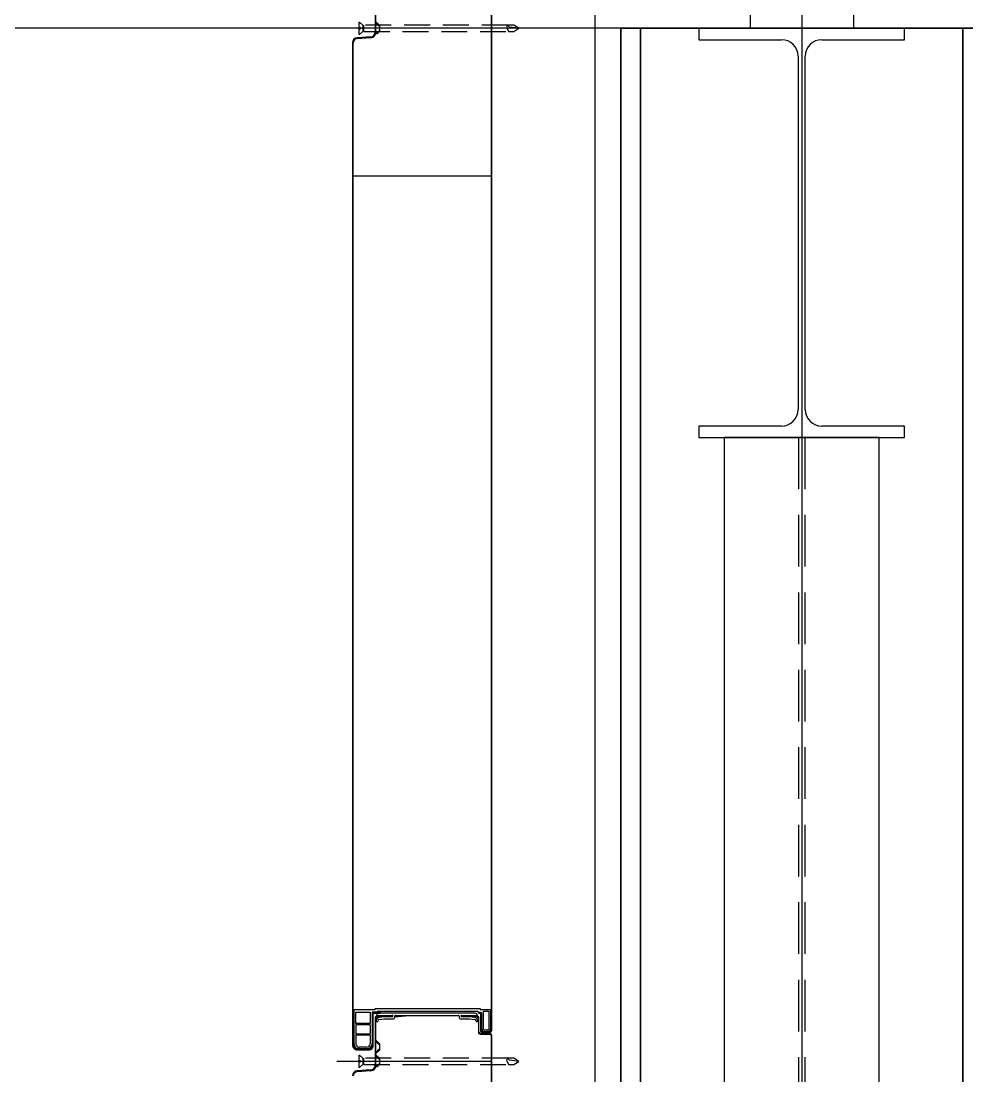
# Model space of a CAD drawing. Header units: millimetres. Extents: x 0 to 268175, y 0 to 74250.
# Drawn here: x 62574 to 63490, y 23682 to 24703 of the extents above; entities that cross this region are included whole.
import ezdxf

# ---------------------------------------------------------------- set-up
doc = ezdxf.new("R2010")
doc.units = ezdxf.units.MM
doc.header["$LTSCALE"] = 200
doc.linetypes.add('CEN-GAUN', pattern=[32.2, 30, -1, 0.2, -1])
doc.linetypes.add('HIDDEN', pattern=[0.375, 0.25, -0.125])
doc.layers.add('1 CEN', color=15, linetype='CEN-GAUN')
doc.layers.add('BA', color=9, linetype='Continuous')

msp = doc.modelspace()

# ---------------------------------------------------------------- linework, layer by layer
at = {"layer": '1 CEN'}
for p, q in [((63329.9, 32695.7), (63329.9, 15535.7)), ((108359.9, 24695.7), (59849.9, 24695.7))]:
    msp.add_line(p, q, dxfattribs=at)
at = {"layer": 'BA'}
for p, q in [((63129.9, 18695.7), (63129.9, 26695.7)), ((63279.9, 26695.7), (63279.9, 24695.7)), ((63379.9, 26695.7), (63379.9, 24695.7)), ((63029.9, 24695.7), (62879.9, 24695.7)), ((63029.9, 24695.7), (62879.9, 24695.7)), ((63504.9, 24695.7), (63154.9, 24695.7)), ((63154.9, 24695.7), (63154.9, 18695.7)), ((63154.9, 18695.7), (63154.9, 24695.7)), ((63154.9, 24695.7), (63504.9, 24695.7)), ((63485.9, 24695.7), (63173.9, 24695.7)), ((63173.9, 24695.7), (63173.9, 18695.7)), ((63173.9, 24695.7), (63173.9, 18695.7)), ((63173.9, 18695.7), (63173.9, 24695.7)), ((63173.9, 24695.7), (63485.9, 24695.7)), ((63429.4, 24695.7), (63230.4, 24695.7)), ((63230.4, 24695.7), (63230.4, 24684.7)), ((63429.4, 24684.7), (63429.4, 24695.7)), ((63485.9, 18695.7), (63485.9, 24695.7)), ((63485.9, 18695.7), (63485.9, 24695.7)), ((63485.9, 24695.7), (63485.9, 18695.7)), ((63230.4, 24684.7), (63310.4, 24684.7)), ((63349.4, 24684.7), (63429.4, 24684.7)), ((63326.4, 24668.7), (63326.4, 24326.7)), ((63333.4, 24326.7), (63333.4, 24668.7)), ((63310.4, 24310.7), (63230.4, 24310.7)), ((63230.4, 24310.7), (63230.4, 24299.7)), ((63429.4, 24310.7), (63349.4, 24310.7)), ((63429.4, 24299.7), (63429.4, 24310.7)), ((63230.4, 24299.7), (63429.4, 24299.7)), ((63404.9, 24299.7), (63254.9, 24299.7)), ((63254.9, 24299.7), (63254.9, 18695.7)), ((63404.9, 18695.7), (63404.9, 24299.7)), ((62896.5, 23712.7), (62896.5, 23745.9)), ((62896.5, 23745.9), (62916.9, 23745.9)), ((62896.5, 23712.7), (62896.5, 23745.9)), ((62896.5, 23745.9), (62916.9, 23745.9)), ((62898.2, 23732.2), (62898.2, 23743.2)), ((62898.2, 23743.2), (62912.2, 23743.2)), ((62912.2, 23743.2), (62912.2, 23732.2)), ((62914, 23741.9), (62914, 23712.7)), ((62914, 23741.9), (62914, 23712.7)), ((62918.9, 23742.9), (62915, 23742.9)), ((62918.9, 23742.9), (62915, 23742.9)), ((62916.9, 23745.9), (62916.9, 23746.9)), ((62916.9, 23746.9), (63018.8, 23746.9)), ((62916.9, 23745.9), (62916.9, 23746.9)), ((62916.9, 23746.9), (63018.8, 23746.9)), ((62918.5, 23740.2), (62918.5, 23740.1)), ((62918.5, 23740.2), (62918.5, 23740.1)), ((63016.8, 23743.9), (62918.9, 23743.9)), ((62918.9, 23743.9), (62918.9, 23742.9)), ((63016.8, 23743.9), (62918.9, 23743.9)), ((62918.9, 23743.9), (62918.9, 23742.9)), ((62918.9, 23739.8), (62920.5, 23740.2)), ((62918.9, 23739.8), (62920.5, 23740.2)), ((62962.2, 23742.2), (62920.5, 23742.2)), ((62962.2, 23742.2), (62920.5, 23742.2)), ((62920.5, 23740.2), (62933.6, 23740.2)), ((62920.5, 23740.2), (62933.6, 23740.2)), ((62934.1, 23739.7), (62934.1, 23739.4)), ((62934.1, 23739.7), (62934.1, 23739.4)), ((62936.1, 23738.8), (62950, 23740.2)), ((62936.1, 23738.4), (62936.1, 23739.7)), ((62936.1, 23738.4), (62936.1, 23739.7)), ((62936.6, 23740.2), (62962.2, 23740.2)), ((62936.6, 23740.2), (62962.2, 23740.2)), ((63013.8, 23742.2), (62962.2, 23742.2)), ((63013.8, 23742.2), (62962.2, 23742.2)), ((62962.2, 23740.2), (62997.7, 23740.2)), ((62962.2, 23740.2), (62997.7, 23740.2)), ((62998.2, 23739.7), (62998.2, 23738.4)), ((62998.2, 23739.7), (62998.2, 23738.4)), ((63000.2, 23739.4), (63000.2, 23739.7)), ((63000.2, 23739.4), (63000.2, 23739.7)), ((63000.7, 23740.2), (63013.8, 23740.2)), ((63000.7, 23740.2), (63013.8, 23740.2)), ((63013.8, 23740.2), (63015.4, 23739.8)), ((63013.8, 23740.2), (63015.4, 23739.8)), ((63015.8, 23740.1), (63015.8, 23740.2)), ((63015.8, 23740.1), (63015.8, 23740.2)), ((63016.8, 23742.9), (63016.8, 23743.9)), ((63016.8, 23742.9), (63016.8, 23743.9)), ((63019.3, 23742.9), (63016.8, 23742.9)), ((63019.3, 23742.9), (63016.8, 23742.9)), ((63018.8, 23746.9), (63018.8, 23745.9)), ((63018.8, 23746.9), (63018.8, 23745.9)), ((63018.8, 23745.9), (63028.5, 23745.9)), ((63018.8, 23745.9), (63028.5, 23745.9)), ((63020.3, 23726.8), (63020.3, 23741.9)), ((63020.3, 23726.8), (63020.3, 23741.9)), ((63021.9, 23744.3), (63026.9, 23744.3)), ((63021.9, 23726.8), (63021.9, 23744.3)), ((63026.9, 23744.3), (63026.9, 23726.8)), ((63028.5, 23745.9), (63028.5, 23726.8)), ((63028.5, 23745.9), (63028.5, 23726.8)), ((62912.2, 23732.2), (62898.2, 23732.2)), ((62898.2, 23731.2), (62898.2, 23722)), ((62912.2, 23731.2), (62898.2, 23731.2)), ((62912.2, 23731.2), (62912.2, 23722)), ((62917.7, 23737.1), (62918.8, 23737.2)), ((62918, 23734.7), (62917.7, 23734.8)), ((62918, 23735.2), (62918, 23734.7)), ((62918, 23735.2), (62918, 23734.7)), ((62918, 23734.7), (62918, 23734.5)), ((62918, 23734.7), (62918, 23734.5)), ((62918.3, 23734.2), (62919.2, 23734.2)), ((62918.3, 23734.2), (62919.2, 23734.2)), ((62919.5, 23734.5), (62919.5, 23734.7)), ((62919.5, 23734.5), (62919.5, 23734.7)), ((62926, 23738.9), (62921, 23738.2)), ((62926, 23738.9), (62921, 23738.2)), ((62921, 23736.2), (62926, 23736.9)), ((62921, 23736.2), (62926, 23736.9)), ((62933.6, 23738.9), (62926, 23738.9)), ((62933.6, 23738.9), (62926, 23738.9)), ((62926, 23736.9), (62934.6, 23736.9)), ((62926, 23736.9), (62934.6, 23736.9)), ((62999.7, 23736.9), (63008.2, 23736.9)), ((62999.7, 23736.9), (63008.2, 23736.9)), ((63008.2, 23738.9), (63000.7, 23738.9)), ((63008.2, 23738.9), (63000.7, 23738.9)), ((63013.2, 23738.2), (63008.2, 23738.9)), ((63013.2, 23738.2), (63008.2, 23738.9)), ((63008.2, 23736.9), (63013.2, 23736.2)), ((63008.2, 23736.9), (63013.2, 23736.2)), ((63014.7, 23734.7), (63014.7, 23734.5)), ((63014.7, 23734.7), (63014.7, 23734.5)), ((63015, 23734.2), (63015.9, 23734.2)), ((63015, 23734.2), (63015.9, 23734.2)), ((63016.2, 23734.7), (63016.2, 23735.2)), ((63016.2, 23734.7), (63016.2, 23735.2)), ((63016.2, 23734.5), (63016.2, 23734.7)), ((63016.2, 23734.5), (63016.2, 23734.7)), ((62912.2, 23722), (62898.2, 23722)), ((62898.2, 23721), (62898.2, 23712.7)), ((62912.2, 23721), (62898.2, 23721)), ((62912.2, 23721), (62912.2, 23712.7)), ((63026, 23725.9), (63022.8, 23725.9)), ((63026, 23724.3), (63022.8, 23724.3)), ((63026, 23724.3), (63022.8, 23724.3)), ((62908.9, 23709.3), (62901.6, 23709.3)), ((62909, 23707.7), (62901.5, 23707.7)), ((62909, 23707.7), (62901.5, 23707.7)), ((63029.9, 23695.7), (62879.9, 23695.7)), ((63029.9, 23695.7), (62879.9, 23695.7))]:
    msp.add_line(p, q, dxfattribs=at)
at = {"layer": 'BA', "ltscale": 3}
for p, q in [((62916.9, 24737.8), (62916.9, 24691.9)), ((62917.7, 24691.9), (62917.7, 24737.8)), ((63029.4, 24720.6), (63029.4, 24303.8)), ((63029.9, 24303.8), (63029.9, 24720.6)), ((62894.9, 24681.6), (62894.9, 24251.2)), ((62895.7, 24251.2), (62895.7, 24681.6)), ((62912.7, 24687.5), (62899.6, 24686.6)), ((62899.7, 24685.8), (62912.7, 24686.7)), ((63029.4, 24552.6), (62894.9, 24552.6)), ((63029.4, 24303.8), (63029.4, 23725.8)), ((63029.9, 23725.8), (63029.9, 24303.8)), ((62894.9, 24251.2), (62894.9, 23711.9)), ((62895.7, 23711.9), (62895.7, 24251.2)), ((62921.9, 23743.2), (62914.1, 23743.2)), ((62914.1, 23743.2), (62914.1, 23710.4)), ((62914.9, 23710.4), (62914.9, 23742.4)), ((62914.9, 23742.4), (62921.9, 23742.4)), ((62923.9, 23739.8), (62918.9, 23739.8)), ((62921.9, 23742.4), (62921.9, 23743.2)), ((62923.9, 23739), (62923.9, 23739.8)), ((63010.4, 23739.8), (63010.4, 23739.8)), ((63010.4, 23739.8), (63010.4, 23739.3)), ((63015.4, 23739.8), (63010.4, 23739.8)), ((63019.4, 23742.9), (63016.9, 23742.9)), ((63016.9, 23742.9), (63016.9, 23742.4)), ((63016.9, 23742.4), (63018.9, 23742.4)), ((63018.9, 23742.4), (63018.9, 23725.8)), ((63019.4, 23725.8), (63019.4, 23742.9)), ((62916.9, 23737.8), (62916.9, 23691.9)), ((62917.7, 23691.9), (62917.7, 23737.8)), ((62918.9, 23739), (62923.9, 23739)), ((63010.4, 23739.3), (63015.4, 23739.3)), ((63016.9, 23737.8), (63016.9, 23724.1)), ((63017.4, 23724.1), (63017.4, 23737.8)), ((63027.9, 23722.6), (63018.9, 23722.6)), ((63018.9, 23722.1), (63027.9, 23722.1)), ((63027.9, 23724.3), (63020.9, 23724.3)), ((63020.9, 23723.8), (63027.9, 23723.8)), ((63029.4, 23720.6), (63029.4, 23303.8)), ((63029.9, 23303.8), (63029.9, 23720.6)), ((62911.4, 23707.7), (62899.9, 23707.7)), ((62899.9, 23706.9), (62911.4, 23706.9)), ((62912.7, 23687.5), (62899.6, 23686.6)), ((62899.7, 23685.8), (62912.7, 23686.7))]:
    msp.add_line(p, q, dxfattribs=at)
at = {"layer": 'BA', "linetype": 'HIDDEN', "ltscale": 0.5}
for p, q in [((62901.5, 24701.7), (62901.9, 24701.7)), ((62901.5, 24696.3), (62901.5, 24701.7)), ((62901.9, 24701.7), (62904.9, 24698.7)), ((62917.7, 24702.1), (62921.1, 24698.7)), ((62917.7, 24700.9), (62920.7, 24697.9)), ((62902.9, 24696.3), (62901.5, 24696.3)), ((62901.5, 24695.1), (62902.9, 24695.1)), ((62901.5, 24689.7), (62901.5, 24695.1)), ((62901.9, 24689.7), (62901.5, 24689.7)), ((62904.9, 24692.7), (62901.9, 24689.7)), ((62902.9, 24695.1), (62902.9, 24696.3)), ((62904.9, 24698.7), (62904.9, 24692.7)), ((62906.1, 24692.7), (62906.1, 24698.7)), ((63045.1, 24698.7), (62906.1, 24698.7)), ((62906.1, 24692.7), (63046.1, 24692.7)), ((62917.7, 24690.4), (62920.7, 24693.4)), ((62918.5, 24690.1), (62921.1, 24692.7)), ((62921.1, 24698.7), (62921.1, 24692.7)), ((63045.1, 24698.7), (63044.1, 24696.7)), ((63044.1, 24696.7), (63046.1, 24692.7)), ((63051.1, 24698.7), (63045.1, 24698.7)), ((63047.1, 24696.7), (63045.1, 24698.7)), ((63046.1, 24692.7), (63051.1, 24692.7)), ((63056.1, 24695.7), (63047.1, 24696.7)), ((63056.1, 24695.7), (63051.1, 24698.7)), ((63051.1, 24692.7), (63056.1, 24695.7)), ((62917.7, 23716.1), (62921.1, 23712.7)), ((62917.7, 23714.9), (62920.7, 23711.9)), ((62921.1, 23712.7), (62921.1, 23706.7)), ((62901.5, 23701.7), (62901.9, 23701.7)), ((62901.5, 23696.3), (62901.5, 23701.7)), ((62901.9, 23701.7), (62904.9, 23698.7)), ((62904.9, 23698.7), (62904.9, 23692.7)), ((62906.1, 23692.7), (62906.1, 23698.7)), ((63045.1, 23698.7), (62906.1, 23698.7)), ((62917.7, 23704.4), (62920.7, 23707.4)), ((62917.7, 23703.3), (62921.1, 23706.7)), ((62917.7, 23702.1), (62921.1, 23698.7)), ((62917.7, 23700.9), (62920.7, 23697.9)), ((62921.1, 23698.7), (62921.1, 23692.7)), ((63045.1, 23698.7), (63044.1, 23696.7)), ((63051.1, 23698.7), (63045.1, 23698.7)), ((63047.1, 23696.7), (63045.1, 23698.7)), ((63056.1, 23695.7), (63051.1, 23698.7)), ((62902.9, 23696.3), (62901.5, 23696.3)), ((62901.5, 23695.1), (62902.9, 23695.1)), ((62901.5, 23689.7), (62901.5, 23695.1)), ((62901.9, 23689.7), (62901.5, 23689.7)), ((62904.9, 23692.7), (62901.9, 23689.7)), ((62902.9, 23695.1), (62902.9, 23696.3)), ((62906.1, 23692.7), (63046.1, 23692.7)), ((62917.7, 23690.4), (62920.7, 23693.4)), ((62918.5, 23690.1), (62921.1, 23692.7)), ((63044.1, 23696.7), (63046.1, 23692.7)), ((63046.1, 23692.7), (63051.1, 23692.7)), ((63056.1, 23695.7), (63047.1, 23696.7)), ((63051.1, 23692.7), (63056.1, 23695.7))]:
    msp.add_line(p, q, dxfattribs=at)
at = {"layer": 'BA', "color": 251, "linetype": 'HIDDEN'}
for p, q in [((63326.9, 24299.7), (63326.9, 18695.7)), ((63332.9, 24299.7), (63332.9, 18695.7))]:
    msp.add_line(p, q, dxfattribs=at)
at = {"layer": 'BA', "color": 3}
msp.add_line((62923.9, 23739), (62923.9, 23739), dxfattribs=at)
at = {"layer": 'BA', "linetype": 'HIDDEN', "ltscale": 0.5}
for centre, start, end in [((62905.5, 24698.9), 199.4712, 340.5288), ((62905.5, 24692.5), 19.4712, 160.5288), ((62905.5, 23698.9), 199.4712, 340.5288), ((62905.5, 23692.5), 19.4712, 160.5288)]:
    msp.add_arc(centre, 0.6, start, end, dxfattribs=at)
at = {"layer": 'BA', "ltscale": 3}
for centre, radius, start, end in [((62912.4, 24691.9), 4.5, 273.6808, 0), ((62912.4, 24691.9), 5.3, 273.6808, 0), ((62899.9, 24681.6), 5, 93, 180), ((62899.9, 24681.6), 4.2, 92.938, 180), ((62918.9, 23737.8), 2, 90, 180), ((63015.4, 23737.8), 2, 0, 90), ((62918.9, 23737.8), 1.2, 90, 180), ((63015.4, 23737.8), 1.5, 0, 90), ((63018.9, 23724.1), 2, 180, 270), ((63018.9, 23724.1), 1.5, 180, 270), ((63020.9, 23725.8), 2, 180, 270), ((63020.9, 23725.8), 1.5, 180, 270), ((63027.9, 23725.8), 1.5, 270, 0), ((63027.9, 23725.8), 2, 270, 0), ((63027.9, 23720.6), 2, 0, 90), ((63027.9, 23720.6), 1.5, 0, 90), ((62899.9, 23711.9), 5, 180, 270.0056), ((62899.9, 23711.9), 4.2, 180, 270.0056), ((62911.4, 23710.4), 3.5, 270.0044, 0), ((62911.4, 23710.4), 2.7, 270.0044, 0), ((62912.4, 23691.9), 4.5, 273.6808, 0), ((62912.4, 23691.9), 5.3, 273.6808, 0), ((62899.9, 23681.6), 5, 93, 180), ((62899.9, 23681.6), 4.2, 92.938, 180)]:
    msp.add_arc(centre, radius, start, end, dxfattribs=at)
at = {"layer": 'BA'}
for centre, radius, start, end in [((63310.4, 24668.7), 16, 0, 90), ((63349.4, 24668.7), 16, 90, 180), ((63310.4, 24326.7), 16, 270, 0), ((63349.4, 24326.7), 16, 180, 270), ((62915, 23741.9), 1, 90, 180), ((62915, 23741.9), 1, 90, 180), ((62920.5, 23740.2), 2, 90, 180), ((62920.5, 23740.2), 2, 90, 180), ((62918.8, 23740.1), 0.3, 180, 284.0362), ((62918.8, 23740.1), 0.3, 180, 284.0362), ((62933.6, 23739.7), 0.5, 0, 90), ((62933.6, 23739.7), 0.5, 0, 90), ((62936.6, 23739.7), 0.5, 90, 180), ((62936.6, 23739.7), 0.5, 90, 180), ((62997.7, 23739.7), 0.5, 0, 90), ((62997.7, 23739.7), 0.5, 0, 90), ((63000.7, 23739.7), 0.5, 90, 180), ((63000.7, 23739.7), 0.5, 90, 180), ((63013.8, 23740.2), 2, 0, 90), ((63013.8, 23740.2), 2, 0, 90), ((63015.5, 23740.1), 0.3, 255.9638, 0), ((63015.5, 23740.1), 0.3, 255.9638, 0), ((63019.3, 23741.9), 1, 0, 90), ((63019.3, 23741.9), 1, 0, 90), ((62921, 23735.2), 3, 90, 180), ((62921, 23735.2), 3, 90, 180), ((62918.3, 23734.5), 0.3, 180, 270), ((62918.3, 23734.5), 0.3, 180, 270), ((62919.2, 23734.5), 0.3, 270, 0), ((62919.2, 23734.5), 0.3, 270, 0), ((62921, 23734.7), 1.5, 90, 180), ((62921, 23734.7), 1.5, 90, 180), ((62933.6, 23739.4), 0.5, 270, 0), ((62933.6, 23739.4), 0.5, 270, 0), ((62934.6, 23738.4), 1.5, 270, 0), ((62934.6, 23738.4), 1.5, 270, 0), ((62999.7, 23738.4), 1.5, 180, 270), ((62999.7, 23738.4), 1.5, 180, 270), ((63000.7, 23739.4), 0.5, 180, 270), ((63000.7, 23739.4), 0.5, 180, 270), ((63013.2, 23735.2), 3, 0, 90), ((63013.2, 23735.2), 3, 0, 90), ((63013.2, 23734.7), 1.5, 0, 90), ((63013.2, 23734.7), 1.5, 0, 90), ((63015, 23734.5), 0.3, 180, 270), ((63015, 23734.5), 0.3, 180, 270), ((63015.9, 23734.5), 0.3, 270, 0), ((63015.9, 23734.5), 0.3, 270, 0), ((63022.8, 23726.8), 2.5, 180, 270), ((63022.8, 23726.8), 2.5, 180, 270), ((63022.8, 23726.8), 0.85, 180, 270), ((63026, 23726.8), 2.5, 270, 0), ((63026, 23726.8), 0.85, 270, 0), ((63026, 23726.8), 2.5, 270, 0), ((62901.5, 23712.7), 5, 180, 270.0044), ((62901.5, 23712.7), 5, 180, 270.0044), ((62901.6, 23712.7), 3.35, 180, 270.0043), ((62908.9, 23712.7), 3.35, 270.0043, 0), ((62909, 23712.7), 5, 270.0044, 0), ((62909, 23712.7), 5, 270.0044, 0)]:
    msp.add_arc(centre, radius, start, end, dxfattribs=at)

doc.saveas('drawing.dxf')
